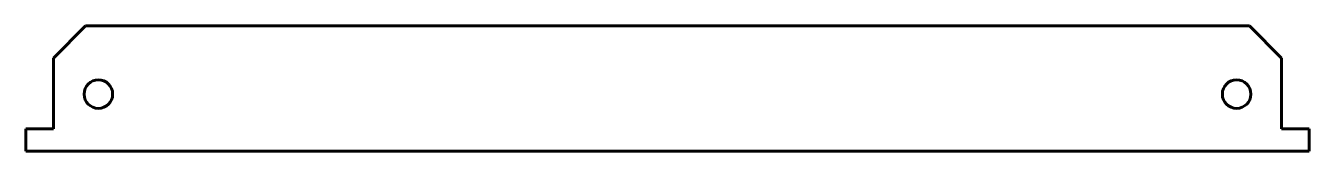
# Model space of a CAD drawing. Header units: millimetres. Extents: x -95 to 761, y -21 to 62.
import ezdxf

# ---------------------------------------------------------------- set-up
doc = ezdxf.new("R2010")
doc.units = ezdxf.units.MM
for name, pattern in [('K5LT32782', [0]), ('K5LT32783', [0]), ('K5LT32784', [0])]:
    doc.linetypes.add(name, pattern=pattern)
doc.layers.add('Системный слой', color=7, linetype='Continuous')

msp = doc.modelspace()

# ---------------------------------------------------------------- linework, layer by layer
at = {"color": 18, "linetype": 'K5LT32782', "lineweight": 60, "true_color": 0x000000}
msp.add_circle((-46.05, 16.83), 9.5, dxfattribs=at)
at = {"color": 5, "linetype": 'K5LT32783', "lineweight": 60, "true_color": 0x0000ff}
msp.add_circle((712.95, 16.83), 9.5, dxfattribs=at)
at = {"layer": 'Системный слой', "color": 18, "linetype": 'K5LT32782', "lineweight": 60, "true_color": 0x000000}
for p, q in [((-76.05, 40.83), (-54.55, 62.33)), ((-76.05, -6.17), (-76.05, 40.83)), ((-78.05, -6.17), (-94.55, -6.17)), ((-94.55, -6.17), (-94.55, -21.17)), ((-78.05, -6.17), (-76.05, -6.17))]:
    msp.add_line(p, q, dxfattribs=at)
at = {"layer": 'Системный слой', "color": 3, "linetype": 'K5LT32784', "lineweight": 60, "true_color": 0x00ff00}
for p, q in [((-54.55, 62.33), (721.45, 62.33)), ((-94.55, -21.17), (761.45, -21.17))]:
    msp.add_line(p, q, dxfattribs=at)
at = {"layer": 'Системный слой', "color": 5, "linetype": 'K5LT32783', "lineweight": 60, "true_color": 0x0000ff}
for p, q in [((721.45, 62.33), (742.95, 40.83)), ((742.95, -6.17), (742.95, 40.83)), ((742.95, -6.17), (761.45, -6.17)), ((761.45, -6.17), (761.45, -21.17))]:
    msp.add_line(p, q, dxfattribs=at)

doc.saveas('drawing.dxf')
